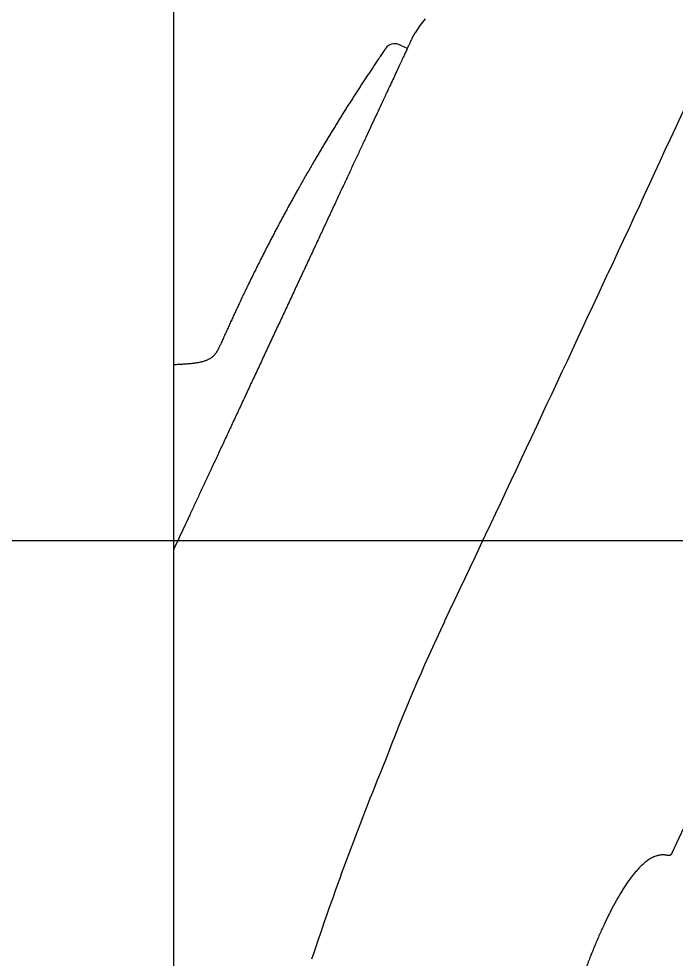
# Model space of a CAD drawing. Header units: millimetres. Extents: x 863 to 5283, y 810 to 2397.
# Drawn here: x 1725.522 to 1728.65, y 1436.889 to 1441.365 of the extents above; entities that cross this region are included whole.
import ezdxf

# ---------------------------------------------------------------- set-up
doc = ezdxf.new("R2010")
doc.units = ezdxf.units.MM
doc.layers.add('Płytki', color=254, linetype='Continuous')
doc.layers.add('Wbudowane', color=175, linetype='Continuous')

# ---------------------------------------------------------------- blocks, each defined once
blk = doc.blocks.new('Z$W@#14502')
for p, q in [((7.65, 121.9236), (7.65, 158.9517)), ((8.761, 137.1459), (8.7201, 137.1642)), ((10.0891, 133.4637), (10.0405, 133.3594)), ((10.0405, 133.3594), (10.0201, 133.3158))]:
    blk.add_line(p, q)
for centre, radius, start, end in [((991.4567, -317.7435), 1081.5571, 155.0912745, 155.1908752), ((9.1601, 137.0134), 0.4165, 138.9749, 150.1176), ((8.6997, 137.1185), 0.05, 66.0001, 145.5624), ((8.7938, 137.1926), 0.01, 150.3587, 160.2479), ((-201.4292, 234.159), 232.815, 334.632861, 335.083354), ((-66.705, 164.216), 79.8302, 339.100861, 339.100949), ((16.9974, 130.587), 8.9231, 154.5812, 159.24444), ((22.1952, 128.201), 14.6343, 157.72057, 161.64073)]:
    blk.add_arc(centre, radius, start, end)
for points, degree in [([(8.7851, 137.1975), (8.7918, 137.2093), (8.7989, 137.221)], 2), ([(7.65, 135.6409), (7.7131, 135.6455), (7.7819, 135.6463), (7.8374, 135.6565), (7.8527, 135.6922), (7.8732, 135.7388)], 5), ([(10.0201, 133.3158), (10.0175, 133.3103), (10.015, 133.3047), (10.0096, 133.3016), (10.0038, 133.3034), (9.9978, 133.3047)], 5), ([(9.9978, 133.3047), (9.8744, 133.3309), (9.7847, 133.1626), (9.7009, 133.0215), (9.634, 132.87), (9.5445, 132.6313), (9.455, 132.3251), (9.3155, 131.8136), (9.1916, 131.2053)], 8)]:
    blk.add_open_spline(points, degree=degree)
for points, knots in [([(8.7845, 137.1963), (8.7845, 137.1964), (8.7843, 137.1958), (8.7833, 137.1937), (8.7806, 137.1879), (8.7765, 137.1792), (8.771, 137.1674), (8.7642, 137.1529), (8.7561, 137.1354), (8.7466, 137.1152), (8.7359, 137.0921), (8.7239, 137.0664), (8.7107, 137.038), (8.6963, 137.007), (8.6807, 136.9735), (8.6639, 136.9376), (8.646, 136.8992), (8.6271, 136.8585), (8.6071, 136.8156), (8.5861, 136.7706), (8.5642, 136.7237), (8.5414, 136.6748), (8.5177, 136.624), (8.4932, 136.5715), (8.468, 136.5173), (8.442, 136.4617), (8.4155, 136.4048), (8.3883, 136.3465), (8.3607, 136.2872), (8.3326, 136.2268), (8.304, 136.1657), (8.2752, 136.1037), (8.246, 136.041), (8.2166, 135.9779), (8.187, 135.9145), (8.1573, 135.8509), (8.1276, 135.7871), (8.098, 135.7235), (8.0684, 135.6601), (8.039, 135.5971), (8.0098, 135.5344), (7.9808, 135.4723), (7.9522, 135.4109), (7.924, 135.3504), (7.8963, 135.2909), (7.8691, 135.2326), (7.8424, 135.1754), (7.8164, 135.1196), (7.7911, 135.0653), (7.7665, 135.0125), (7.7427, 134.9615), (7.7198, 134.9123), (7.6978, 134.8651), (7.6767, 134.8198), (7.6609, 134.786), (7.6522, 134.7673), (7.65, 134.7626)], [0, 0, 0, 0, 0.004415, 0.022008, 0.040925, 0.059924, 0.078994, 0.09808, 0.117104, 0.13614, 0.155235, 0.174278, 0.193339, 0.212387, 0.231411, 0.250467, 0.269528, 0.288584, 0.307636, 0.326711, 0.345745, 0.364752, 0.383788, 0.402873, 0.421931, 0.440988, 0.460026, 0.479067, 0.498154, 0.51718, 0.536193, 0.555255, 0.574336, 0.593384, 0.612436, 0.631481, 0.650558, 0.669606, 0.688623, 0.707634, 0.72669, 0.745775, 0.764829, 0.783889, 0.802938, 0.821973, 0.841003, 0.860081, 0.879134, 0.898181, 0.917252, 0.936257, 0.955289, 0.97437, 0.993424, 1, 1, 1, 1]), ([(8.6585, 137.1468), (8.6583, 137.1465), (8.6539, 137.1401), (8.6445, 137.1263), (8.6312, 137.1068), (8.6179, 137.087), (8.6046, 137.0673), (8.5916, 137.0479), (8.579, 137.0288), (8.5666, 137.0101), (8.5543, 136.9913), (8.542, 136.9725), (8.5298, 136.9537), (8.5176, 136.9349), (8.5054, 136.916), (8.4934, 136.8971), (8.4813, 136.8782), (8.4694, 136.8593), (8.4576, 136.8405), (8.4459, 136.8218), (8.4343, 136.8031), (8.4227, 136.7843), (8.411, 136.7653), (8.3993, 136.7461), (8.3876, 136.727), (8.376, 136.7078), (8.3646, 136.6886), (8.3532, 136.6696), (8.342, 136.6507), (8.3308, 136.6317), (8.3189, 136.6115), (8.3064, 136.5901), (8.2933, 136.5674), (8.2802, 136.5446), (8.2672, 136.5219), (8.2543, 136.499), (8.242, 136.4773), (8.2305, 136.4566), (8.2196, 136.437), (8.2087, 136.4174), (8.1979, 136.3977), (8.1873, 136.3782), (8.1767, 136.3587), (8.1662, 136.3393), (8.1558, 136.3199), (8.1454, 136.3003), (8.135, 136.2806), (8.1245, 136.2607), (8.1141, 136.2408), (8.1038, 136.2209), (8.0935, 136.2009), (8.0832, 136.1809), (8.073, 136.1609), (8.0629, 136.1408), (8.0528, 136.1208), (8.0428, 136.1007), (8.0328, 136.0805), (8.0228, 136.0604), (8.013, 136.0402), (8.0028, 136.0193), (7.9924, 135.9978), (7.9817, 135.9755), (7.9711, 135.9532), (7.9606, 135.9308), (7.9502, 135.9087), (7.9401, 135.8869), (7.9301, 135.8653), (7.9202, 135.8437), (7.9104, 135.822), (7.9006, 135.8003), (7.8911, 135.7792), (7.8818, 135.7582), (7.8763, 135.7459), (7.8732, 135.7388)], [0, 0, 0, 0, 0.000507, 0.015252, 0.029996, 0.044741, 0.059484, 0.074228, 0.088128, 0.102028, 0.115928, 0.129827, 0.143725, 0.157624, 0.171522, 0.185419, 0.199316, 0.213213, 0.226861, 0.240508, 0.254156, 0.267803, 0.281697, 0.295592, 0.309485, 0.323379, 0.337272, 0.350917, 0.364561, 0.378205, 0.391849, 0.408091, 0.424332, 0.440573, 0.456814, 0.473054, 0.489294, 0.503183, 0.517072, 0.53096, 0.544849, 0.558737, 0.572376, 0.586016, 0.599655, 0.613294, 0.627211, 0.641128, 0.655045, 0.668961, 0.682877, 0.696793, 0.710709, 0.724625, 0.738541, 0.752456, 0.766372, 0.780287, 0.794202, 0.808117, 0.823423, 0.83873, 0.854036, 0.869342, 0.884649, 0.899375, 0.9141, 0.928826, 0.943552, 0.958278, 0.973005, 0.986889, 1, 1, 1, 1])]:
    blk.add_open_spline(points, degree=3, knots=knots)

msp = doc.modelspace()

# ---------------------------------------------------------------- linework, layer by layer
at = {"layer": 'Płytki'}
msp.add_line((1718.1098, 1438.8824), (1896.6098, 1438.8824), dxfattribs=at)

# ---------------------------------------------------------------- block references
at = {"layer": 'Wbudowane'}
msp.add_blockref('Z$W@#14502', (1718.6098, 1304.0786), dxfattribs=at)

doc.saveas('drawing.dxf')
